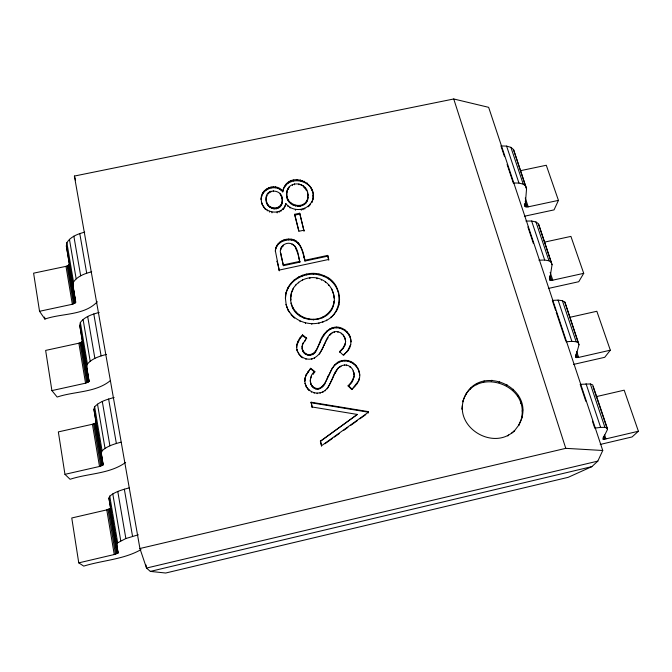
<?xml version="1.0" encoding="UTF-8"?>
<svg xmlns="http://www.w3.org/2000/svg" width="672" height="672" viewBox="0 0 672 672"><rect width="100%" height="100%" fill="white"/><g stroke="black" fill="none" stroke-linecap="round" stroke-linejoin="round"><path stroke-width="1.01" d="M319.83 342.955L319.83 342.3C322.577 333.102 332.128 323.425 342.3 328.415C347.508 330.725 351.196 336.151 350.944 341.905C350.86 334.236 343.921 327.793 336.353 327.793C324.45 327.995 320.678 341.788 316.369 350.532C313.446 358.008 301.627 355.916 302.165 347.651L302.4 349.532M320.149 393.338L320.149 392.767C334.396 389.936 330.683 364.174 346.458 365.03C356.362 367.324 356.135 381.217 348.13 385.963L351.8 389.542L353.044 388.382M305.029 377.79L304.794 381.142L305.852 375.136L310.682 368.29L314.807 371.54C307.07 376.337 309.918 392.456 320.317 388.466L320.317 387.878C330.574 380.864 329.431 360.486 344.879 360.318C355.463 360.1 363.132 372.38 358.26 381.814L359.402 378.076L359.327 378.672M280.661 253.68C278.729 247.699 284.575 242.029 290.422 243.457C298.36 245.423 298.057 255.864 299.897 262.13L283.399 265.667L280.602 252.899L283.399 265.667M320.393 441.26L357.328 414.431L320.393 441.26L321.577 446.183M321.401 280.216L321.409 279.468C307.558 272.924 288.859 284.197 290.758 300.115L290.867 295.697M320.317 388.466L321.661 387.131M322.669 317.78L322.678 317.083C328.877 314.101 333.329 307.952 334.219 301.132C332.304 326.911 291.026 325.172 290.707 299.393M322.896 322.459L322.904 321.779C343.963 315.462 344.686 282.962 323.929 275.713C307.784 268.103 284.978 279.661 285.449 298.511L286.112 292.463M334.975 313.135C344.35 301.014 338.041 281.77 323.929 276.461L323.929 275.713M321.661 387.719L322.82 386.14M322.888 392.389L322.896 391.81M345.332 339.184L345.559 341.67C345.761 336.554 341.384 331.506 336.143 331.54C329.028 331.834 326.105 340.133 323.904 345.61L326.054 341.107M334.186 301.846C335.286 292.631 329.927 283.189 321.409 279.468M324.122 334.883L324.131 334.219M322.82 386.728L323.837 384.922M325.382 282.484L325.391 281.736M266.188 197.282L266.246 199.702C264.096 187.866 283.122 188.588 282.324 199.786L282.038 197.669M323.828 385.518L324.71 383.62M326.567 315.386L326.584 314.689M327.709 256.175L327.726 255.394L304.937 260.274L304.962 261.047L327.709 256.175L328.759 260.224M325.307 390.827L325.315 390.247M326.693 320.72L326.71 320.032M326.5 339.545L326.483 340.2L328.146 337.705M326.802 331.716L326.819 331.044M328.457 278.947L328.474 278.191M328.742 285.499L328.759 284.76M327.331 388.223L327.314 388.811L332.296 379.176M329.482 312.556L329.498 311.858M324.694 384.208L328.188 375.858M329.591 329.616L329.608 328.936M329.834 334.547L329.809 335.21L331.103 333.984M331.64 288.792L333.278 293.723M330.96 317.033L330.943 317.73L334.438 313.992M332.413 282.164L332.438 281.417M331.75 309.271L331.766 308.566M331.397 328.734L331.414 328.054M333.354 305.659L333.379 304.954M332.615 333.01L332.64 332.338M334.261 297.461L334.236 298.183L333.614 294.563M333.32 328.138L333.346 327.457M335.572 286.079L335.605 285.34M328.171 376.463L332.514 367.592M334.337 332.413L334.362 331.741M337.42 289.573L337.453 288.834M336.353 327.793L336.378 327.113M337.109 309.716L337.142 309.011M332.489 368.206L335.219 364.342M332.732 378.252L334.916 373.036M338.68 293.286L338.713 292.564M338.856 305.063L338.89 304.349M337.898 332.396L337.932 331.724M339.52 299.788L339.553 299.065M339.385 328.112L339.419 327.44M335.194 364.963L338.008 362.813L338.041 362.191M338.276 367.92L334.891 373.64M286.751 192.268L286.692 195.056C285.331 179.575 308.641 180.676 307.919 195.518L307.507 192.52M341.384 333.95L341.426 333.278M339.578 366.66L339.545 367.282L341.074 366.282M338.008 362.813L339.822 361.906L339.864 361.284M342.258 329.095L342.3 328.415M343.182 334.958L344.014 336.958M339.822 361.906L341.771 361.301L341.813 360.671M342.896 348.726L345.458 342.854C345.08 346.71 342.149 349.65 339.545 352.246M344.879 330.599L344.921 329.927M312.841 198.694L311.816 202.482C321.056 182.902 288.271 168.798 282.694 191.016L282.752 191.881C276.091 183.389 261.038 188.849 261.215 199.609C260.022 188.471 275.839 182.171 282.694 191.016M312.85 199.55L313.076 195.283M344.501 336.966L345.29 339.847M344.711 345.736L344.753 345.089M341.771 361.301L344.837 360.948L344.879 360.318M344.61 365.459L344.652 364.846M349.616 347.55L349.566 348.197L350.692 344.476L347.869 350.347L343.778 355.186M347.138 332.548L347.189 331.876M346.408 365.652L346.458 365.03M348.911 334.908L348.961 334.236M346.718 352.237L347.869 350.347M345.408 343.51L345.601 341.015M359.705 374.774L359.629 375.379C359.503 368.659 354.379 362.762 347.903 361.276L347.953 360.654M349.835 336.748L349.885 336.084M350.473 338.696L350.524 338.033M348.13 385.963L351.574 381.763L354.102 376.421L354.043 377.017M349.944 367.24L350.003 366.626M350.818 362.275L350.868 361.654M504.521 156.643L500.951 145.916L506.596 146.11L510.896 147.353L513.517 149.528L526.546 188.899L525.109 206.531L528.226 206.842L558.44 200.382L546.286 165.262L520.388 170.713M302.543 334.891L302.576 335.555L306.634 338.738L306.617 338.075L302.543 334.891C298.116 339.184 295.1 345.66 297.536 351.75L297.024 349.566L297.058 350.213M296.705 347.525L296.923 344.182M350.633 345.122L350.994 341.25M351.515 382.36L351.574 381.763M353.464 363.812L353.522 363.191M351.8 389.542L358.327 381.217M353.338 379.302L353.396 378.697M353.968 372.666L354.186 375.136L354.245 374.531M521.338 418.572C530.141 383.141 473.088 365.534 462.806 401.814C475.096 359.192 540.313 387.542 518.566 425.536L522.06 417.497M355.757 365.803L355.824 365.19M354.287 387.223L354.354 386.635M357.554 368.222L357.622 367.601M354.841 386.585L356.563 384.082M358.495 370.104L358.562 369.491M359.142 372.095L359.218 371.49M462.008 408.349L462.353 405.552M519.271 424.486L513.954 431.483L514.651 430.45C494.332 451.013 455.406 428.593 463.319 400.688M266.381 200.819L266.288 199.962C266.482 210.252 282.458 210.832 282.307 200.214C283.357 212.696 264.558 210.554 266.162 198.845M275.722 248.086L275.411 251.496C274.848 244.297 281.946 239.072 288.658 239.081C300.199 238.308 303.139 251.513 304.937 260.274M69.317 264.062L68.813 265.129L65.99 266.356L33.6 273.176L39.539 311.287L72.341 304.273L75.634 302.56L66.352 245.977L66.872 242.676C70.711 236.519 78.011 233.873 84.722 232.151M368.231 411.608L368.315 412.793L368.231 411.608L311.094 402.209L312.27 407.568L311.094 402.209M307.65 199.592L307.944 196.812C308.053 211.428 285.02 207.581 286.642 194.191M525.924 221.063L531.636 221.021L535.945 221.962L538.499 223.776L552.056 264.751L549.646 280.031L552.779 280.174L583.716 273.344L570.914 236.401L544.421 242.147M302.19 348.298L302.484 344.425L306.617 338.075M302.484 344.425L302.156 347.046L302.131 346.399M75.734 302.056L72.962 285.13L73.525 282.013L66.872 242.676M82.32 341.074L81.766 342.014L78.868 343.207L45.637 350.414L51.904 390.6L85.562 383.183L88.973 381.57L79.758 325.357L80.371 322.451C84.815 316.571 92.291 314.278 99.137 312.463M290.909 296.419L291.749 291.866M89.082 381.133L86.738 366.727L87.402 364.022L80.371 322.451M286.801 193.133L287.238 190.394M552.3 300.418L558.088 300.115L562.388 300.712L564.866 302.123L578.995 344.828L575.492 357.462L578.642 357.412L610.327 350.196L596.845 311.27L569.579 317.377M96.029 422.31L95.441 423.125L92.442 424.259L58.346 431.894L64.957 474.34L99.515 466.477L103.043 464.974L93.92 409.273L94.643 406.795C99.708 401.402 107.201 399.386 114.122 397.522M305.054 378.386L305.878 375.74L310.682 368.29M296.965 344.837L299.914 338.73L302.576 335.555M103.169 464.621L101.312 453.046L102.085 450.82L94.643 406.795M286.801 196.232L286.751 195.367C287.322 206.06 304.55 209.882 307.633 198.736M286.171 293.194C290.279 277.502 309.641 270.085 323.929 276.461M275.797 248.875C277.628 242.18 285.23 239.106 291.64 240.055C301.459 241.702 302.837 253.168 304.962 261.047M282.752 191.881C285.97 174.266 313.984 179.004 313.085 196.148M261.887 203.28L261.979 204.128L261.475 201.894C263.449 213.864 283.004 216.392 285.818 203.532C292.261 212.218 306.81 211.369 311.808 201.625M284.92 206.69L285.818 203.532M110.519 508.133L106.781 509.88L71.761 517.986L78.758 562.876L114.257 554.526L118.07 552.896L108.923 498.112L109.754 496.138C115.231 491.602 122.329 489.754 129.058 487.914M292.194 291.69L293.328 288.229M310.96 377.958L311.539 376.001M302.509 345.072L303.366 342.434M465.688 394.951L466.208 393.809M302.375 348.894C303.064 352.204 306.222 355.06 309.708 354.656C315.857 354.026 317.68 346.912 319.83 342.3M470.341 389.147L470.879 387.988M461.899 409.282L462.403 408.181M558.44 200.382L554.056 209.882L524.378 216.25M597.82 461.118L602.75 450.492L488.645 107.327L453.743 98.977L74.399 176.056L139.919 548.512L146.521 568.058L150.352 571.402L165.673 573.023L568.193 477.322L591.864 466.628L597.82 461.118L146.521 568.058L145.984 564.976M267.28 195.182L266.608 196.619L266.515 195.754M476.448 384.787L477.002 383.611M483.58 382.15L484.159 380.965M585.816 401.26L580.188 384.334L590.335 383.956L592.721 384.922L607.244 428.106L607.471 429.484L602.75 439.152L605.917 438.892L638.4 431.248L624.179 390.18L596.106 396.673M491.274 381.402L491.879 380.218M323.912 344.963C321.586 352.699 315.017 361.217 305.928 358.781C302.098 357.748 298.889 354.833 297.494 351.112M319.402 354.169L323.45 346.466M118.07 552.896L116.752 544.513L117.65 542.816L125.866 538.532L138.306 534.786M499.019 382.603L499.657 381.419M506.302 385.669L506.957 384.493M512.627 390.398L513.316 389.239M583.716 273.344L578.743 281.719L548.377 288.439M356.496 384.67L357.815 382.528M517.583 396.488L518.28 395.346M347.819 350.986L349.129 348.894M520.817 403.528L521.531 402.41M522.102 411.062L522.824 409.962M507.814 435.985L508.494 434.969M313.186 374.38L314.807 371.54M304.475 341.636L305.558 340.192M610.327 350.196L604.716 357.311L573.619 364.4M73.525 282.013C77.633 276.016 84.974 273.538 91.703 271.782M97.322 301.72C84.168 315.798 61.74 313.102 44.89 319.082L39.539 311.287M342.938 348.079L339.578 351.607L343.199 355.118L345.677 352.85M87.402 364.022C92.148 358.369 99.641 356.227 106.52 354.388M110.376 380.612C95.693 392.725 74.416 391.213 57.154 397.051L51.904 390.6M308.204 206.774L309.397 205.657M638.4 431.248L632.075 436.943L600.222 444.444M102.085 450.82C107.234 445.948 114.341 443.999 121.01 442.176M125.639 462.428C109.704 474.029 88.208 473.281 70.081 479.279L64.957 474.34M511.652 433.171L513.181 432.046M368.399 412.247L321.586 445.687L320.393 440.765M324.979 443.755L332.623 438.287M334.328 437.077L339.419 433.432M343.669 430.399L347.92 427.367M350.465 425.544L357.269 420.689M359.814 418.866L365.761 414.616M141.002 549.612C123.606 559.549 102.581 560.263 83.74 566.11L78.758 562.876M291.304 303.778L291.253 303.064C294.437 316.319 310.691 323.072 322.678 317.083M310.346 381.931L310.338 381.335C310.464 386.156 315.798 390.197 320.317 387.878M286.969 307.112L287.028 307.826L286.146 304.391C289.775 319.956 308.658 327.449 322.904 321.779M150.352 571.402L591.864 466.628M139.919 548.512L565.774 448.342L602.75 450.492M275.335 250.706L279.292 270.841L279.224 270.077L328.776 259.442L327.726 255.394M283.332 264.894L299.863 261.358M303.996 230.194L298.981 231.252L294.714 214.284L299.704 213.234L304.021 231.008L299.704 213.234M298.763 231.076L294.748 215.124L299.737 214.074M607.244 428.106L604.918 427.384L600.642 427.392L594.745 428.131L592.427 421.168M309.212 390.096L309.238 390.676L306.314 386.98L305.138 383.3C306.541 389.861 313.58 394.439 320.149 392.767M566.051 341.779L571.872 341.342L576.164 341.746L578.592 342.947M538.936 260.19L544.681 260.03L548.982 260.795L551.502 262.416M525.848 186.161L523.253 184.162L518.952 183.061L513.274 182.986L507.116 164.447M344.837 360.948L347.903 361.276M311.111 402.772L368.147 412.154M312.253 407.014L357.328 414.431M301.064 356.849L302.492 357.848M310.699 368.903L314.815 372.154M294.563 318.142L291.22 314.966L291.169 314.269M348.188 385.375L351.859 388.962M300.527 356.286L299.418 354.53M262.441 204.624L264.818 208.748M280.946 195.947L280.073 193.897M288.683 311.195L289.699 312.698M299.032 354.522L298.15 352.598M305.617 189.252L306.608 190.814L306.583 189.949M295.436 247.607L297.746 253.336M287.414 308.692L288.179 310.439L288.128 309.742M282.097 198.526L281.282 195.678M353.06 371.003L353.623 372.515M526.546 188.899L513.517 149.528M552.056 264.751L538.709 224.624M578.995 344.828L564.866 302.123M593.032 386.56L607.471 429.484M510.896 147.353L523.253 184.162M535.945 221.962L548.982 260.795M562.388 300.712L576.164 341.746M590.335 383.956L604.918 427.384M525.269 198.022L528.226 206.842M550.158 272.353L552.779 280.174M576.677 351.54L578.642 357.412M604.607 434.952L605.917 438.892M525.193 201.121L527.159 207.001M550.057 275.461L551.687 280.35M576.223 353.707L577.534 357.622M603.8 436.17L604.792 439.118M506.596 146.11L518.952 183.061M531.636 221.021L544.681 260.03M558.088 300.115L571.872 341.342M586.051 383.746L600.642 427.392M525.26 204.053L526.243 207.001M549.452 276.478L550.763 280.392M575.61 354.757L576.593 357.697M603.179 437.279L603.834 439.244M524.555 203.893L525.538 206.842M549.402 278.317L550.057 280.274M524.336 204.128L525.109 206.531M527.881 226.934L533.408 243.558M552.628 301.4L555.576 310.262M556.231 312.236L565.723 340.796M453.743 98.977L565.774 448.342M74.399 176.056L75.474 179.97M279.224 270.077L277.074 261.156L277.15 261.929M298.032 254.201L299.897 262.13M79.775 233.528L86.688 273.168M93.786 313.933L101.094 355.858M108.612 399.008L116.357 443.428M124.328 489.174L132.544 536.306M73.853 236.174L80.665 275.772M87.671 316.478L94.87 358.352M102.287 401.444L109.914 445.796M117.776 491.476L125.866 538.532M69.434 239.316L76.163 278.804M83.076 319.402L90.182 361.158M97.499 404.116L105.025 448.333M112.778 493.861L120.767 540.767M109.754 496.138L117.65 542.816M66.352 245.977L72.962 285.13M79.758 325.357L86.738 366.727M93.92 409.273L101.312 453.046M108.923 498.112L116.752 544.513M69.233 264.592L75.634 302.56M82.211 341.536L88.973 381.57M95.911 422.696L103.043 464.974M110.376 508.452L117.919 553.165M68.813 265.129L75.205 303.064M81.766 342.014L88.511 382.024M95.441 423.125L102.564 465.368M109.88 508.813L117.415 553.493M68.09 265.625L74.466 303.551M81.018 342.485L87.746 382.469M94.66 423.553L101.766 465.772M109.074 509.191L116.584 553.846M67.124 266.045L73.492 303.962M80.027 342.888L86.738 382.864M93.635 423.94L100.724 466.15M108.007 509.552L115.508 554.198M65.99 266.356L72.341 304.273M78.868 343.207L85.562 383.183M92.442 424.259L99.515 466.477M106.781 509.88L114.257 554.526M44.57 317.058L44.89 319.082M304.769 380.545L305.164 383.888M285.39 297.788L286.205 305.096M261.114 198.744L261.568 202.751M261.61 195.611L261.702 196.476M263.659 206.674L263.752 207.522M262.744 192.948L262.836 193.813M265.264 208.513L265.348 209.353M264.331 190.806L264.424 191.68M267.179 203.053L267.263 203.902M266.515 201.071L266.599 201.928M267.196 210.059L267.28 210.907M266.389 189.017L266.473 189.89M269.43 211.243L269.514 212.092M268.262 204.876L268.346 205.733M269.783 206.43L269.867 207.278M268.061 193.158L268.145 194.032M268.607 187.774L268.691 188.647M268.842 192.385L268.918 193.259M271.673 207.606L271.757 208.454M271.891 212.008L271.967 212.856M269.741 191.73L269.816 192.604M270.749 191.218L270.833 192.091M276.738 245.599L276.805 246.397M273.252 208.144L273.328 208.984M271.068 186.992L271.144 187.866M278.334 243.39L278.41 244.188M273.252 186.724L273.328 187.606M273.353 190.739L273.428 191.612M274.714 208.286L274.789 209.135M276.184 208.127L276.259 208.975M277.082 212.066L277.15 212.915M281.156 247.649L280.686 249.934L280.619 249.136M277.654 207.64L277.721 208.488M280.224 241.744L280.283 242.542M281.324 256.603L281.383 257.384M275.436 186.883L275.512 187.757M278.72 207.018L278.788 207.866M279.065 211.47L279.132 212.31M277.536 187.446L277.603 188.328M282.038 246.305L282.097 247.103L283.256 245.944L283.198 245.146M279.838 206.027L279.905 206.875M282.215 240.61L282.274 241.408M279.451 188.395L279.518 189.269M280.837 204.716L280.904 205.573M280.879 210.512L280.946 211.361M287.918 287.792L287.969 288.523M281.61 203.297L281.669 204.145M283.937 239.938L283.996 240.744M282.904 208.841L282.962 209.681L284.6 207.463L284.542 206.615M281.173 189.605L281.232 190.478M282.097 201.776L282.164 202.633M285.734 239.467L285.785 240.274M284.693 186.194L284.743 187.068M290.665 283.542L290.716 284.281M288.658 239.081L288.708 239.887M292.975 307.642L293.026 308.347M287.809 205.489L287.868 206.338M286.255 184.036L286.306 184.918M286.978 196.535L287.036 197.4M287.944 199.164L287.994 200.021M291.589 239.249L291.64 240.055M295.814 311.724L295.856 312.421M289.338 201.314L289.388 202.171M288.086 188.622L288.137 189.496L289.237 187.001M294.218 279.846L294.26 280.594M297.746 341.594L297.788 342.25M288.498 182.07L288.548 182.952M290.06 207.211L290.111 208.06M292.135 244.012L292.177 244.81M293.555 244.81L293.597 245.608M295.63 284.953L295.672 285.692M291.026 202.961L291.077 203.818M294.126 239.963L294.168 240.761M290.842 180.818L290.884 181.7M293.051 204.288L293.093 205.136M299.88 338.066L299.914 338.73M294.958 246.112L295 246.901M292.48 184.523L292.522 185.396M293.429 180.046L293.471 180.928M296.192 241.038L296.226 241.836M300.023 320.998L300.056 321.686M294.714 214.284L294.748 215.124M296.268 248.22L296.31 249.018M299.552 315.134L299.586 315.832M294.496 183.868L294.538 184.75M295.327 205.22L295.369 206.069M295.403 209.429L295.436 210.277M298.519 276.931L298.553 277.687M298.586 282.181L298.628 282.92M302.946 350.582L302.971 351.229M297.982 242.466L298.015 243.272M297.545 205.615L297.578 206.472M297.108 179.651L297.142 180.541M303.895 352.12L303.929 352.758M299.334 244.028L299.368 244.826M299.006 205.607L299.04 206.455M300.443 245.742L300.468 246.54M305.626 384.88L305.651 385.468M304.046 317.638L304.072 318.335M298.922 183.884L298.956 184.758M302.333 275.251L302.366 275.999M302.509 279.821L302.534 280.568M305.071 353.27L305.096 353.909M305.852 375.136L305.878 375.74M306.298 386.4L306.314 386.98M302.551 251.303L302.576 252.084M300.443 205.405L300.476 206.254M305.928 358.781L305.953 359.411M282.265 198.929L282.366 201.071M305.424 322.862L305.449 323.551M300.409 179.978L300.443 180.86M301.3 209.353L301.325 210.193M306.348 354.068L306.373 354.707M307.583 388.374L307.6 388.954M302.492 204.733L302.518 205.59M304.122 257.032L304.147 257.813M301.199 184.657L301.224 185.539M302.366 180.491L302.392 181.373M303.055 208.883L303.08 209.723M307.633 354.53L307.65 355.169M307.994 371.532L308.02 372.145M304.298 203.65L304.324 204.506M303.24 185.842L303.265 186.715L305.13 188.471L305.105 187.597M304.223 181.222L304.248 182.104M304.735 208.219L304.76 209.068M308.86 354.698L308.876 355.337M306.373 274.109L306.398 274.865M310.548 382.603L310.565 383.2M305.802 202.247L305.827 203.104M309.708 354.656L309.725 355.295M310.296 380.05L310.313 380.646L310.649 378.034M311.136 384.334L311.153 384.93M309.07 319.049L309.086 319.738M307.171 182.986L307.188 183.868M306.919 200.575L306.936 201.432M310.556 354.53L310.573 355.169M311.396 391.633L311.405 392.213M309.842 277.813L309.859 278.561M312.102 385.904L312.119 386.492M307.902 194.645L307.961 197.677M312.018 354.052L312.026 354.69M311.833 358.823L311.85 359.453M309.977 204.246L309.994 205.094M313.295 387.089L313.303 387.668M309.532 185.354L309.548 186.236M311.774 323.677L311.791 324.358M313.354 353.321L313.362 353.959M313.438 319.292L313.446 319.981M311.254 188.143L311.262 189.017M314.177 392.725L314.185 393.305M312.463 191.528L312.48 192.402M314.496 352.346L314.504 352.985M314.555 357.89L314.563 358.52M313.345 273.395L313.354 274.151M311.934 189.815L311.951 190.688M314.588 387.904L314.597 388.483M315.882 388.374L315.89 388.962M315.504 351.162L315.512 351.809M316.369 349.885L316.369 350.532M317.125 388.542L317.134 389.122M317.159 393.095L317.167 393.674M316.974 278.09L316.974 278.838M317.772 318.721L317.772 319.41M317.99 388.5L317.99 389.08M318.856 322.955L318.856 323.644M318.847 388.374L318.847 388.954M318.982 274.058L318.982 274.814"/></g></svg>
